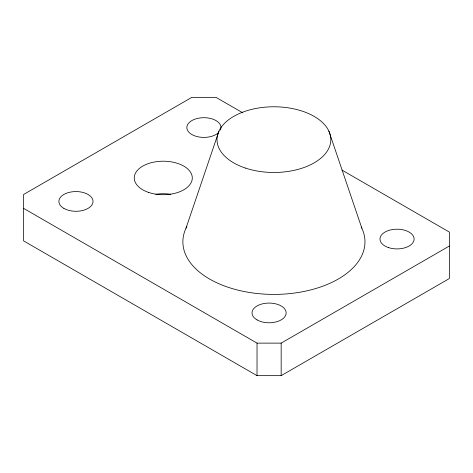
<?xml version="1.0" encoding="UTF-8"?>
<svg xmlns="http://www.w3.org/2000/svg" width="473" height="473" viewBox="0 0 473 473"><rect width="100%" height="100%" fill="white"/><g stroke="black" fill="none" stroke-linecap="round" stroke-linejoin="round"><path stroke-width="0.71" d="M185.978 228.24L218.958 131.127M23.65 208.392L257.022 343.126L281.163 343.126L449.35 246.025M242.832 112.852L215.978 97.349L191.837 97.349L23.65 194.45L23.65 240.917L257.022 375.651L281.163 375.651L449.35 278.55L449.35 232.083L341.938 170.073M328.883 131.127L361.863 228.24M281.163 343.126L281.163 375.651M257.022 343.126L257.022 375.651M155.759 194.297A29.019 16.756 0 0 1 170.783 194.297M218.692 132.475A17.069 9.856 0 0 1 189.927 133.203A17.069 9.856 0 0 1 200.942 117.842A17.069 9.856 0 0 1 220.4 130.099M361.283 227.046A91.047 52.562 0 0 1 273.382 294.407A91.047 52.562 0 0 1 186.87 226.449M63.885 208.392A17.069 9.856 0 0 0 92.448 203.975A17.069 9.856 0 0 0 71.541 191.902A17.069 9.856 0 0 0 63.885 208.392M148.758 192.47A29.019 16.756 0 0 0 192.292 177.96A29.019 16.756 0 0 0 148.758 163.451A29.019 16.756 0 0 0 148.758 192.47M388.504 247.592A17.069 9.856 0 0 0 414.112 239.054A17.069 9.856 0 0 0 388.504 230.522A17.069 9.856 0 0 0 388.504 247.592M257.022 319.896A17.069 9.856 0 0 0 285.58 315.479A17.069 9.856 0 0 0 264.673 303.406A17.069 9.856 0 0 0 257.022 319.896M245.469 168.081A56.902 32.85 0 0 0 330.822 139.63A56.902 32.85 0 0 0 245.469 111.179A56.902 32.85 0 0 0 245.469 168.081"/></g></svg>
